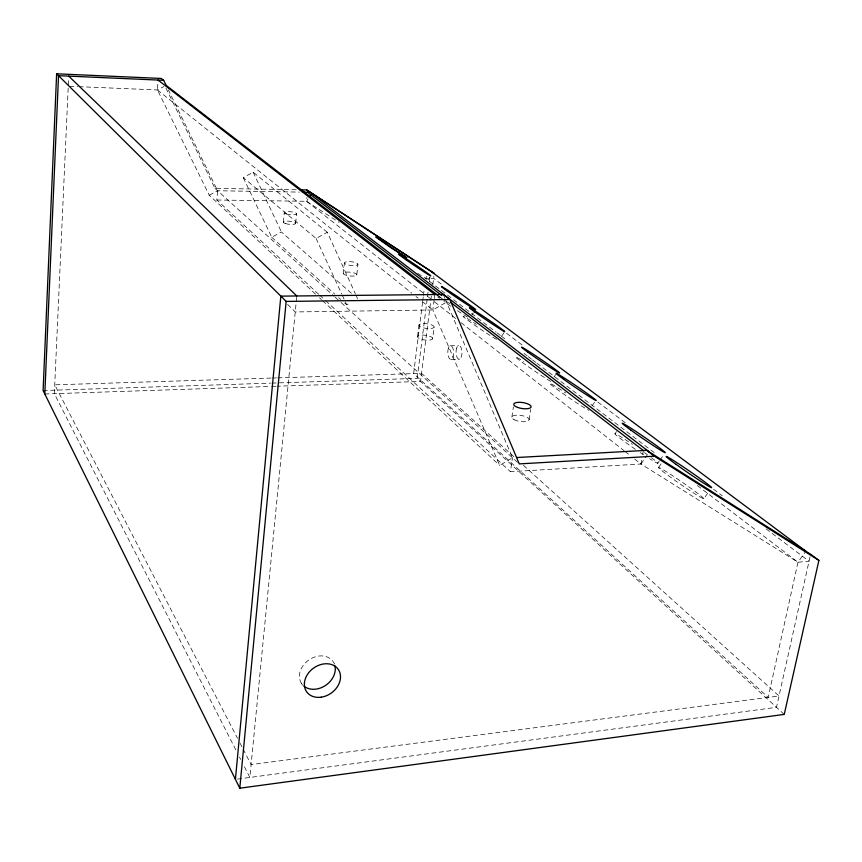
<?xml version="1.0" encoding="UTF-8"?>
<svg xmlns="http://www.w3.org/2000/svg" width="862" height="862" viewBox="0 0 862 862"><rect width="100%" height="100%" fill="white"/><g stroke="black" fill="none" stroke-linecap="round" stroke-linejoin="round"><path stroke-width="0.65" stroke-dasharray="4.31 3.23" d="M68.163 88.193L54.338 393.675L235.811 749.865M68.313 84.972L68.594 78.657M315.578 294.157L209.261 195.254L157.444 89.95L158.08 80.058M318.66 294.233L216.868 200.016L217.59 190.739L168.37 89.907M283.382 222.299L284.266 212.731M295.655 223.258L296.571 213.701M296.668 297.304L249.861 777.438L243.752 765.445M422.962 292.746L306.56 201.288L306.937 197.409M343.302 273.577L344.434 263.093M356.771 275.053A6.831 1.896 6.3 0 0 347.645 272.047A6.831 1.896 6.3 0 0 345.781 275.129A6.831 1.896 6.3 0 0 356.771 275.053L357.924 264.591A6.842 1.853 6.3 0 0 348.776 261.617A6.842 1.853 6.3 0 0 346.912 264.623A6.842 1.853 6.3 0 0 357.924 264.591M417.553 336.482L419.007 324.931M422.574 302.174L413.631 373.612L768.193 697.412L797.964 562.229L805.14 552.208M422.736 300.849L423.231 296.873M423.404 295.558L424.233 288.942M784.237 714.404L417.165 378.375L428.058 292.067M429.395 281.443L429.901 277.456M431.356 296.097L420.516 381.446L276.939 386.241M432.778 284.913L433.898 276.099M445.428 299.416L512.491 457.754L499.669 465.415L432.843 309.964L434.157 299.696M434.319 298.403L434.814 294.556M432.638 338.766A7.65 2.381 7.2 0 0 422.057 335.092A7.65 2.381 7.2 0 0 420.581 339.046A7.65 2.381 7.2 0 0 432.638 338.766L434.125 327.204A7.661 2.327 7.2 0 0 423.511 323.573A7.661 2.327 7.2 0 0 422.046 327.441A7.661 2.327 7.2 0 0 434.125 327.204M511.877 417.1L513.407 406.778M766.146 528.891L809.062 561.216L797.964 562.229L640.962 464.004L510.401 471.697L512.491 457.754M529.117 419.783L530.69 409.461M634.615 459.015L640.962 464.004L641.845 459.101M642.718 454.209L643.375 450.535M810.032 556.841L776.5 707.325L235.412 779.367M216.868 200.016L306.56 201.288L308.025 199.068M426.97 276.26L425.559 278.361L496.189 332.193M428.069 279.881L430.106 276.874M471.923 314.889L473.367 312.766M501.738 335.997L503.99 332.678M554.137 376.845L555.634 374.668M592.043 405.916L595.071 401.541M615.048 433.694L616.513 431.582M640.962 464.004L647.06 455.265M657.76 463.282L659.236 461.17M659.98 460.103L663.686 454.813M658.568 467.387L661.65 462.991M703.78 498.753A27.573 1.325 34.6 0 0 671.369 474.919A27.573 1.325 34.6 0 0 668.255 475.555A27.573 1.325 34.6 0 0 703.78 498.753L708.047 492.708M287.606 304.361L295.235 311.947L432.843 309.964L446.57 302.12L443.38 299.653M344.714 303.036L346.707 304.846L349.972 302.993M327.301 232.244L253.18 172.217L243.267 177.594L316.106 238.451L327.301 232.244L355.392 293.856M243.267 177.594L271.735 237.287L281.4 231.953L352.58 294.298M209.261 195.254L217.59 190.739L299.394 192.097M78.905 86.685L157.444 89.95L163.974 86.512M44.802 393.999L270.291 386.456M271.573 386.413L275.657 386.284M271.056 378.062L54.737 384.829L237.524 738.303M272.403 378.03L276.433 377.901M277.779 377.858L421.55 373.365L514.409 457.172M43.1 390.551L270.496 383.148M271.842 383.105L417.165 378.375M451.192 359.432L459.478 359.206M450.233 345.802L458.509 345.597M165.967 88.107L214.972 188.358L297.444 189.78M69.585 86.297L77.569 86.631M306.56 201.288L339.111 222.374M417.693 273.265L425.559 278.361L433.618 278.307L442.195 284.772M506.565 333.271L523.719 346.212M597.743 401.983L626.696 423.802M713.585 489.282L722.173 495.747M497.255 333.012L500.466 335.458M501.533 336.277L504.744 338.723M524.01 353.398L527.221 355.855M528.287 356.663L531.498 359.109M532.565 359.928L535.776 362.374M536.854 363.193L654.57 452.916M697.369 485.554L797.964 562.229M439.135 296.366L442.325 298.834M427.196 296.065L430.375 298.564M434.61 301.883L455.772 318.509M461.062 322.668L624.034 450.697M625.09 451.526L630.381 455.686M157.444 89.95L411.82 293.177M416.023 296.528L418.124 298.209M422.326 301.571L432.843 309.964M271.735 237.287L334.715 294.028M338.712 297.638L340.716 299.437M523.396 465.286L779.022 696L251.111 764.572L243.084 749.056M214.972 188.358L334.154 296.28M335.156 297.185L340.134 301.7M341.137 302.594L518.31 463.023M319.651 295.149L324.597 299.717M325.588 300.633L510.401 471.697M319.511 297.821L321.483 299.653M322.463 300.569L499.669 465.415M334.747 664.106L333.443 662.145A19.201 15.225 -35.9 0 0 307.303 661.122A19.201 15.225 -35.9 0 0 303.995 686.184M301.344 683.2L302.584 685.225M240.002 743.076L242.47 747.86M239.474 757.051L240.692 759.454M253.18 172.217L281.4 231.953M316.106 238.451L341.708 293.974M342.257 295.181L346.707 304.846M355.941 295.063L357.59 298.694M443.327 294.47L444.9 298.177M651.37 457.7A26.108 1.207 34.5 0 1 649.625 458.713M643.645 454.845A26.108 1.207 34.5 0 1 640.315 452.625M635.369 449.274A26.108 1.207 34.5 0 1 614.865 433.888A26.108 1.207 34.5 0 1 632.428 444.35M644.41 452.625A26.108 1.207 34.5 0 1 647.405 454.78M589.015 410.29A24.007 1.045 34.3 0 1 587.539 409.601M584.792 408.017A24.007 1.045 34.3 0 1 552.402 385.842A24.007 1.045 34.3 0 1 565.591 392.921M550.829 381.413A22.94 0.97 34.2 0 1 521.338 361.695A22.94 0.97 34.2 0 1 523.837 361.555M496.48 339.412A21.378 0.84 34.1 0 1 467.053 319.662A21.378 0.84 34.1 0 1 476.438 324.381M467.484 317.033A20.559 0.787 34 0 1 457.022 310.417M450.751 306.215A20.559 0.787 34 0 1 443.962 301.506M439.448 298.252A20.559 0.787 34 0 1 437.777 296.981M438.133 296.28A20.559 0.787 34 0 1 440.891 297.94M446.408 301.474A20.559 0.787 34 0 1 450.664 304.275M286.356 213.981A6.196 1.508 5.7 0 0 296.463 214.088A6.196 1.508 5.7 0 0 288.436 211.599A6.196 1.508 5.7 0 0 286.356 213.981M514.064 419.654A8.728 3.049 8.7 0 0 528.708 420.516A8.728 3.049 8.7 0 0 518.708 415.193A8.728 3.049 8.7 0 0 514.064 419.654M285.462 223.57A6.185 1.541 5.7 0 0 295.558 223.657A6.185 1.541 5.7 0 0 287.542 221.135A6.185 1.541 5.7 0 0 285.462 223.57M456.612 348.119A6.853 2.942 88.5 0 0 458.703 359.174A6.853 2.942 88.5 0 0 461.698 349.907A6.853 2.942 88.5 0 0 456.612 348.119M448.359 348.323A6.864 2.92 88.5 0 0 450.427 359.4A6.864 2.92 88.5 0 0 453.39 350.123A6.864 2.92 88.5 0 0 448.359 348.323"/><path stroke-width="1.29" d="M166.603 86.308L163.683 80.306L161.248 78.453L56.633 73.798L43.1 390.551L239.787 788.202L784.237 714.404L818.9 560.397L810.614 554.223L646.759 450.352L516.5 457.539M44.802 393.999L58.53 75.684L163.683 80.306M235.412 779.367L280.829 296.129L443.327 294.47L449.921 299.513L519.269 463.896L654.398 456.203L818.9 560.397M239.787 788.202L286.152 301.409L56.633 73.798M310.234 195.739L311.71 193.519L649.345 452M286.152 301.409L449.921 299.513M300.105 189.823L306.753 189.942L434.232 273.426L306.753 189.942M303.112 192.161L309.792 192.269M430.515 271.002L805.851 551.195M646.759 450.352L654.398 456.203M307.443 192.226L441.818 295.558M450.352 302.109L643.375 450.535M166.15 85.37L438.068 295.547M158.08 80.058L434.814 294.556M68.712 76.125L296.797 295.968M334.941 665.863A19.201 15.225 -35.9 0 1 325.373 685.559A19.201 15.225 -35.9 0 1 303.995 686.184M406.745 257.77L390.378 247.372L375.778 236.878L406.745 257.77M321.224 697.186A19.373 15.3 -36 0 0 338.658 670A19.373 15.3 -36 0 0 307.432 674.504A19.373 15.3 -36 0 0 321.224 697.186M517.717 407.457A8.749 2.995 8.7 0 0 531.089 406.875A8.749 2.995 8.7 0 0 518.504 402.328A8.749 2.995 8.7 0 0 517.717 407.457M676.099 464.359A27.595 1.099 34.5 0 0 711.592 487.676A27.595 1.099 34.5 0 0 678.997 464.047A27.595 1.099 34.5 0 0 676.099 464.359M630.984 430.203A26.129 1.002 34.4 0 0 665.173 452.701A26.129 1.002 34.4 0 0 635.014 430.871A26.129 1.002 34.4 0 0 630.984 430.203M563.78 379.334A24.028 0.862 34.2 0 0 595.836 400.442A24.028 0.862 34.2 0 0 568.963 381.047A24.028 0.862 34.2 0 0 563.78 379.334M527.576 351.955A22.962 0.797 34.2 0 0 559.19 372.912A22.962 0.797 34.2 0 0 535.474 355.683A22.962 0.797 34.2 0 0 527.576 351.955M474.779 311.958A21.388 0.7 34.1 0 0 504.238 331.461A21.388 0.7 34.1 0 0 482.084 315.481A21.388 0.7 34.1 0 0 474.779 311.958M446.527 290.569A20.569 0.646 34 0 0 474.984 309.404A20.569 0.646 34 0 0 453.94 294.254A20.569 0.646 34 0 0 446.527 290.569M406.358 260.001A19.341 0.571 34 0 0 430.774 275.862A19.341 0.571 34 0 0 407.09 259.29A19.341 0.571 34 0 0 406.358 260.001"/></g></svg>
